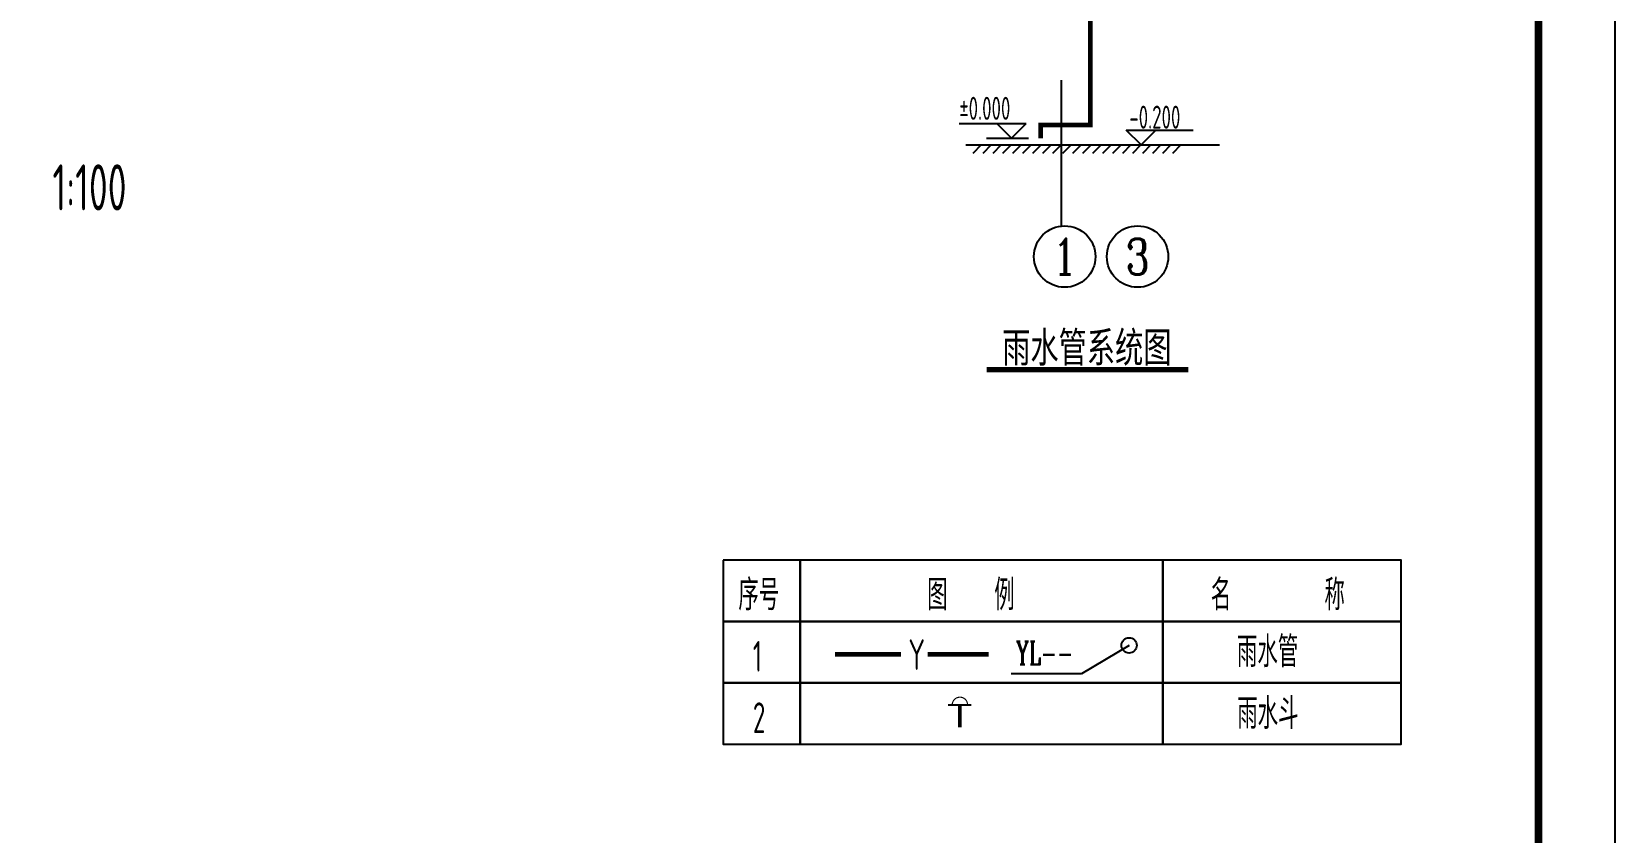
# Model space of a CAD drawing. Extents: x 4682119 to 9193858, y -786075 to -318274.
# Drawn here: x 4745597 to 4766219, y -412308 to -401879 of the extents above; entities that cross this region are included whole.
import ezdxf
from ezdxf.enums import TextEntityAlignment as Align

# ---------------------------------------------------------------- set-up
doc = ezdxf.new("R2010")
doc.units = 0
doc.header["$LTSCALE"] = 1000
doc.header["$MEASUREMENT"] = 0
doc.linetypes.add('DASH', pattern=[0.35, 0.25, -0.1])
doc.layers.get('0').update_dxf_attribs({"linetype": 'CONTINUOUS'})
for name, color, linetype in [('AXIS', 3, 'CONTINUOUS'), ('AXIS_TEXT', 7, 'CONTINUOUS'), ('DIM_雨水', 3, 'CONTINUOUS'), ('PIPE-给水', 3, 'CONTINUOUS'), ('PIPE-雨水', 4, 'CONTINUOUS'), ('PUB_TEXT', 7, 'CONTINUOUS'), ('PUB_TITLE', 4, 'CONTINUOUS'), ('TEXT_给水', 7, 'CONTINUOUS'), ('TWT_ELEV', 3, 'CONTINUOUS'), ('VPIPE-雨水', 4, 'CONTINUOUS'), ('尺寸标注', 74, 'CONTINUOUS'), ('文字说明', 153, 'CONTINUOUS'), ('说明文本', 54, 'CONTINUOUS'), ('说明表格', 146, 'CONTINUOUS')]:
    doc.layers.add(name, color=color, linetype=linetype)
doc.styles.add('_TCH_AXIS', font='COMPLEX', dxfattribs={"bigfont": 'GBCBIG'})
doc.styles.add('_TWT_SERIAL', font='COMPLEX', dxfattribs={"width": 0.8, "height": 3, "bigfont": 'HZTXT'})
doc.styles.add('AHD', font='sceie.shx', dxfattribs={"width": 0.7, "bigfont": 'sceic.shx'})
doc.styles.add('COMPLEX', font='COMPLEX')
doc.styles.add('sceie', font='sceie.shx', dxfattribs={"width": 0.7, "bigfont": 'sceic.shx'})
doc.styles.add('样式 1', font='sceie.shx', dxfattribs={"width": 0.75, "bigfont": 'sceic.shx'})

# ---------------------------------------------------------------- blocks, each defined once
blk = doc.blocks.new('_AXISO')
blk.add_circle((0, 0), 0.5)
at = {"layer": 'AXIS_TEXT', "style": 'COMPLEX', "width": 1.041667}
blk.add_attdef('A', text='', height=0.56, dxfattribs=at).set_placement((-0.25, -0.28), (0.25, -0.28), align=Align.FIT)

msp = doc.modelspace()

# ---------------------------------------------------------------- linework, layer by layer
at = {"color": 0}
msp.add_line((4759008.9, -404411.3), (4759008.9, -402511.5), dxfattribs=at)
msp.add_line((4757533.3, -410647.8), (4757833.3, -410647.8))
at = {"color": 4, "const_width": 60}
msp.add_lwpolyline([(4759384.8, -399896.8), (4759384.8, -403095.2), (4758735, -403095.2), (4758735, -403266.8)], dxfattribs=at)
at = {"const_width": 15}
msp.add_lwpolyline([(4757584.7, -410647.8, -1), (4757784.7, -410647.8)], format="xyb", dxfattribs=at)
at = {"layer": 'DIM_雨水'}
for p, q in [((4759887.9, -409872.8), (4759265.9, -410243.3)), ((4759265.9, -410243.3), (4758353, -410243.3))]:
    msp.add_line(p, q, dxfattribs=at)
at = {"layer": 'PIPE-给水', "color": 4, "linetype": 'ByBlock', "ltscale": 0.03, "const_width": 60}
for points in [[(4756057.9, -409988.7), (4756918.8, -409988.7)], [(4757264.2, -409988.7), (4758060.8, -409988.7)]]:
    msp.add_lwpolyline(points, dxfattribs=at)
at = {"layer": 'PIPE-雨水', "linetype": 'DASH', "const_width": 50}
msp.add_lwpolyline([(4757683.3, -410647.8), (4757683.3, -410941.2)], dxfattribs=at)
at = {"layer": 'PUB_TEXT', "color": 4}
for p, q in [((4757763.7, -403355.5), (4761065.7, -403355.5)), ((4757962, -403355.5), (4757851.2, -403466.3)), ((4758092.1, -403355.5), (4757981.3, -403466.3)), ((4758222.1, -403355.5), (4758111.3, -403466.3)), ((4758352.1, -403355.5), (4758241.3, -403466.3)), ((4758482.2, -403355.5), (4758371.4, -403466.3)), ((4758612.2, -403355.5), (4758501.4, -403466.3)), ((4758742.2, -403355.5), (4758631.4, -403466.3)), ((4758872.3, -403355.5), (4758761.4, -403466.3)), ((4759002.3, -403355.5), (4758891.5, -403466.3)), ((4759132.3, -403355.5), (4759021.5, -403466.3)), ((4759262.4, -403355.5), (4759151.5, -403466.3)), ((4759392.4, -403355.5), (4759281.6, -403466.3)), ((4759522.4, -403355.5), (4759411.6, -403466.3)), ((4759652.4, -403355.5), (4759541.6, -403466.3)), ((4759782.5, -403355.5), (4759671.7, -403466.3)), ((4759912.5, -403355.5), (4759801.7, -403466.3)), ((4760042.5, -403355.5), (4759931.7, -403466.3)), ((4760172.6, -403355.5), (4760061.8, -403466.3)), ((4760302.6, -403355.5), (4760191.8, -403466.3)), ((4760432.6, -403355.5), (4760321.8, -403466.3)), ((4760562.7, -403355.5), (4760451.9, -403466.3))]:
    msp.add_line(p, q, dxfattribs=at)
at = {"layer": 'PUB_TITLE', "color": 4}
msp.add_lwpolyline([(4682119.5, -422737.3), (4766219.5, -422737.3), (4766219.5, -363337.3), (4682119.5, -363337.3)], close=True, dxfattribs=at)
at = {"layer": 'PUB_TITLE', "color": 4, "const_width": 100}
msp.add_lwpolyline([(4684619.5, -421737.3), (4765219.5, -421737.3), (4765219.5, -364337.3), (4684619.5, -364337.3)], close=True, dxfattribs=at)
at = {"layer": 'TWT_ELEV', "color": 4}
for p, q in [((4757676.8, -403074.8), (4758547.4, -403074.8)), ((4758355.4, -403266.8), (4758163.4, -403074.8)), ((4758355.4, -403266.8), (4758547.4, -403074.8)), ((4759851.7, -403163.5), (4760722.3, -403163.5)), ((4760043.7, -403355.5), (4759851.7, -403163.5)), ((4760043.7, -403355.5), (4760235.7, -403163.5)), ((4758031.7, -403266.8), (4758577.9, -403266.8))]:
    msp.add_line(p, q, dxfattribs=at)
at = {"layer": 'VPIPE-雨水', "linetype": 'Continuous'}
msp.add_circle((4759887.9, -409872.8), 100, dxfattribs=at)
at = {"layer": '尺寸标注', "color": 4}
for p, q in [((4757776.4, -403355.5), (4758056, -403355.5)), ((4758040.4, -403355.5), (4758320, -403355.5))]:
    msp.add_line(p, q, dxfattribs=at)
at = {"layer": '文字说明', "const_width": 70}
msp.add_lwpolyline([(4758035.2, -406282.3), (4760660.6, -406282.3)], dxfattribs=at)
at = {"layer": '说明表格', "color": 3, "linetype": 'Continuous'}
for points in [[(4754603, -408761.8), (4754603, -409561.8), (4755603, -409561.8), (4755603, -408761.8)], [(4755603, -408761.8), (4755603, -409561.8), (4760326.5, -409561.8), (4760326.5, -408761.8)], [(4760326.5, -408761.8), (4760326.5, -409561.8), (4763430.8, -409561.8), (4763430.8, -408761.8)], [(4754603, -409561.8), (4754603, -410361.8), (4755603, -410361.8), (4755603, -409561.8)], [(4755603, -409561.8), (4755603, -410361.8), (4760326.5, -410361.8), (4760326.5, -409561.8)], [(4760326.5, -409561.8), (4760326.5, -410361.8), (4763430.8, -410361.8), (4763430.8, -409561.8)], [(4754603, -410361.8), (4754603, -411161.8), (4755603, -411161.8), (4755603, -410361.8)], [(4755603, -410361.8), (4755603, -411161.8), (4760326.5, -411161.8), (4760326.5, -410361.8)], [(4760326.5, -410361.8), (4760326.5, -411161.8), (4763430.8, -411161.8), (4763430.8, -410361.8)]]:
    msp.add_lwpolyline(points, close=True, dxfattribs=at)

# ---------------------------------------------------------------- block references
at = {"layer": 'AXIS', "color": 0}
ref = msp.add_blockref('_AXISO', (4759048.9, -404809.3), dxfattribs=dict(at, xscale=800, yscale=800, zscale=800))
ref.add_attrib('A', '1', dxfattribs={"layer": 'AXIS_TEXT', "color": 0, "height": 465.9, "style": '_TCH_AXIS', "width": 1.555556}).set_placement((4758893.6, -405042.3), (4759204.2, -405042.3), align=Align.FIT)
ref = msp.add_blockref('_AXISO', (4759998.1, -404809.3), dxfattribs=dict(at, xscale=800, yscale=800, zscale=800))
ref.add_attrib('A', '3', dxfattribs={"layer": 'AXIS_TEXT', "color": 0, "height": 465.9, "style": '_TCH_AXIS'}).set_placement((4759842.8, -405042.3), (4760153.4, -405042.3), align=Align.FIT)

# ---------------------------------------------------------------- texts
at = {"layer": 'DIM_雨水', "color": 7, "style": '_TWT_SERIAL', "width": 0.64}
msp.add_text('YL--', height=300, dxfattribs=at).set_placement((4758413, -410123.3))
at = {"layer": 'PUB_TEXT', "style": 'sceie', "width": 0.7}
msp.add_text('1:100', height=600, dxfattribs=at).set_placement((4745867.8, -404207.7))
at = {"layer": 'TEXT_给水', "color": 4, "linetype": 'Continuous', "style": 'sceie', "width": 0.86}
msp.add_text('雨水管系统图', height=450, dxfattribs=at).set_placement((4759337.5, -405982.1), align=Align.MIDDLE)
at = {"layer": 'TWT_ELEV', "color": 4, "style": '样式 1', "width": 0.7}
for s, p in [('%%P0.000', (4757676.8, -403027.8)), ('-0.200', (4759891, -403142.8))]:
    msp.add_text(s, height=300, dxfattribs=at).set_placement(p)
at = {"layer": '说明文本', "color": 0, "style": 'AHD', "width": 0.7}
for s, height, p in [('序号', 399.98, (4754799.8, -409415.6)), ('图    例', 399.98, (4757259.1, -409415.6)), ('名        称', 399.98, (4760951.1, -409415.6)), ('雨水管', 399.98, (4761292.6, -410156.7)), ('1', 400, (4754988.3, -410215.6)), ('Y', 400, (4757014.6, -410193.6)), ('雨水斗', 399.98, (4761295.9, -410961.1)), ('2', 400, (4754988.3, -411015.6))]:
    msp.add_text(s, height=height, dxfattribs=at).set_placement(p)

doc.saveas('drawing.dxf')
